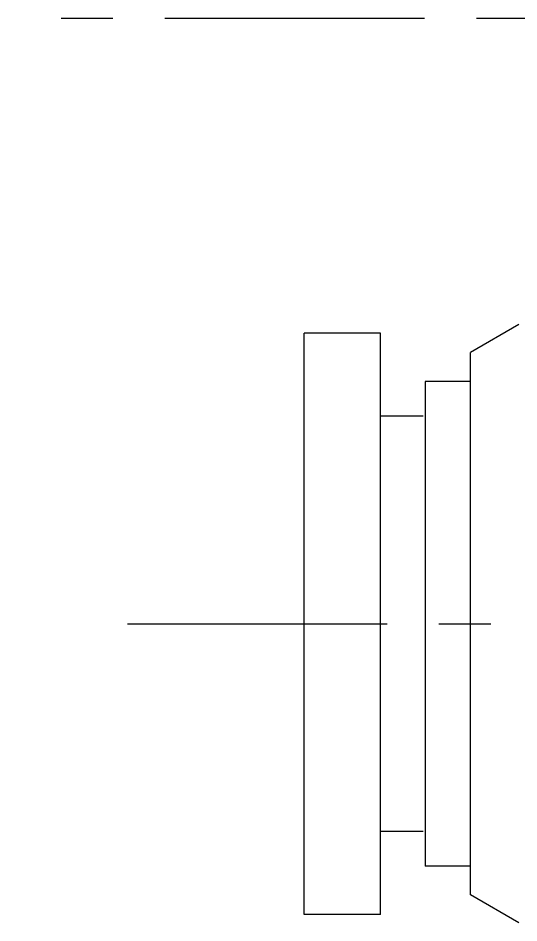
# Model space of a CAD drawing. Extents: x -644 to 949, y 138 to 558.
# Drawn here: x -508.04 to -493.57, y 222.11 to 248.25 of the extents above; entities that cross this region are included whole.
import ezdxf

# ---------------------------------------------------------------- set-up
doc = ezdxf.new("R2010")
doc.units = 0
doc.linetypes.add('CENTER', pattern=[12, 7.5, -1.5, 1.5, -1.5])
doc.linetypes.add('CONTINOUS', pattern=[0])
doc.layers.get('0').update_dxf_attribs({"linetype": 'CONTINUOUS'})
doc.layers.add('CENTER', color=1, linetype='CENTER')

msp = doc.modelspace()

# ---------------------------------------------------------------- linework, layer by layer
at = {"color": 7, "linetype": 'CONTINOUS'}
for p, q in [((-493.573, 239.395), (-494.973, 238.586)), ((-499.773, 222.351), (-499.773, 239.151)), ((-497.573, 239.151), (-499.773, 239.151)), ((-497.573, 222.351), (-497.573, 239.151)), ((-494.973, 222.922), (-494.973, 238.586)), ((-494.973, 237.751), (-496.285, 237.751)), ((-496.273, 223.751), (-496.273, 237.751)), ((-496.343, 236.751), (-497.573, 236.751)), ((-496.343, 224.751), (-497.573, 224.751)), ((-494.973, 223.751), (-496.285, 223.751)), ((-493.573, 222.107), (-494.973, 222.916)), ((-497.573, 222.351), (-499.773, 222.351))]:
    msp.add_line(p, q, dxfattribs=at)
at = {"layer": 'CENTER', "color": 1, "linetype": 'CENTER'}
for p, q in [((-515.801, 248.251), (945.156, 248.251)), ((-504.882, 230.751), (-469.773, 230.751))]:
    msp.add_line(p, q, dxfattribs=at)

doc.saveas('drawing.dxf')
